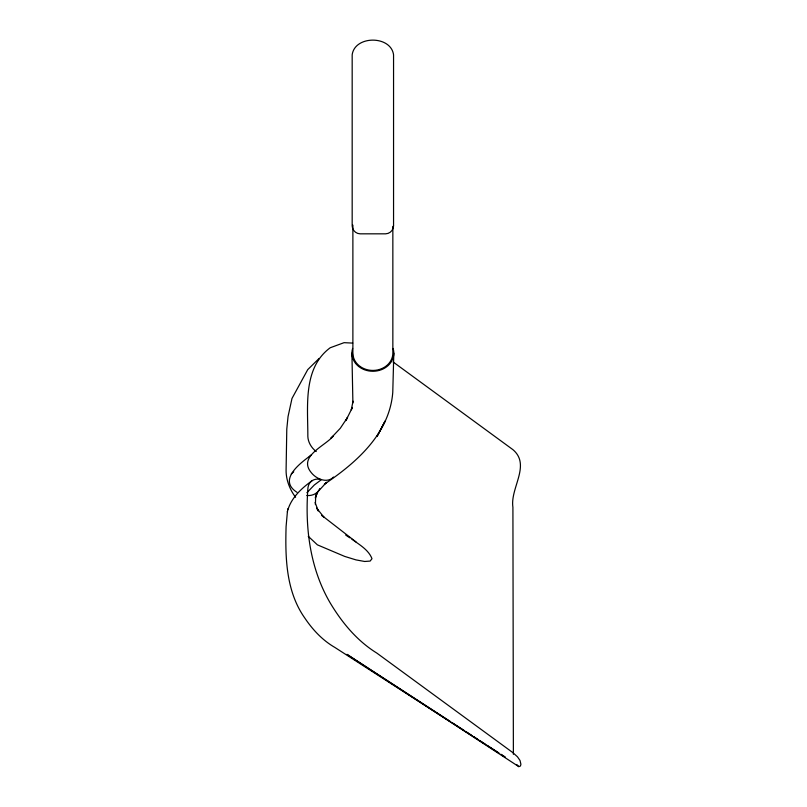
<?xml version="1.0" encoding="UTF-8"?>
<svg xmlns="http://www.w3.org/2000/svg" width="807" height="807" viewBox="0 0 807 807"><rect width="100%" height="100%" fill="white"/><g stroke="black" fill="none" stroke-linecap="round" stroke-linejoin="round"><path stroke-width="1.21" d="M352.901 402.915L351.913 353.123M393.816 353.123L392.767 392.323C389.589 433.561 356.492 462.623 324.353 484.23L326.613 482.273L318.261 491.322L315.497 496.123L317.101 493.248L315.355 498.08L315.719 495.912M287.433 511.396L286.092 526.537C285.153 557.849 286.051 591.561 304.864 618.142C312.733 629.803 322.538 640.314 334.804 647.396L498.776 752.981M315.719 496.043L315.386 504.567M287.353 511.85C290.48 498.544 301.162 488.568 311.895 480.851M287.766 509.429L287.897 508.703M353.032 401.19L351.267 409.825L352.145 408.049M352.73 343.096L344.075 342.672L330.204 347.756C302.696 368.133 307.921 406.435 307.84 436.305A16.261 11.994 50.9 0 0 316.253 451.537M352.457 407.394L345.84 420.659L347.545 417.421L340.282 428.295L330.84 438.292L333.23 436.133C324.696 446.321 297.511 456.469 311.472 472.882C316.435 479.035 327.178 483.706 333.533 477.038M309.242 456.863L311.472 454.916C300.386 463.016 277.487 479.812 296.966 492.31M319.814 488.528C317.857 493.652 311.976 496.093 306.771 495.488M306.892 492.704L314.327 484.987L321.388 479.651A16.261 11.994 50.9 0 0 307.84 489.254C305.016 528.393 310.1 568.612 330.204 602.95C342.047 622.722 357.057 640.849 376.839 653.095L512.909 752.669L517.479 756.815L520.001 760.446L520.908 764.219L520.454 766.014L518.8 766.64L346.929 654.356L450.286 721.458M319.128 358.429L307.729 369.626L291.993 398.446L288.049 416.543L286.788 429.082L286.092 470.209C285.991 479.842 289.804 489.647 295.604 497.294M291.256 473.991L293.738 471.782M500.895 754.343L505.132 757.067L500.905 754.333M452.394 722.83L463.995 730.365M466.103 731.737L471.379 735.157M473.487 736.529L477.704 739.262M479.812 740.634L485.088 744.054M487.196 745.426L498.797 752.961M345.729 535.102L349.835 537.835M351.892 539.197C359.337 544.664 368.496 549.718 371.997 558.686L370.141 561.077L364.683 561.48L356.008 559.897L344.7 556.416L317.393 544.846L308.224 536.272M393.08 361.95L512.909 449.65C531.208 465.114 509.974 487.983 512.909 507.26L513.383 754.283M356.008 541.931L321.731 515.36L324.051 517.388L316.677 508.117L318.261 510.962L315.133 502.519M518.8 766.64L516.742 764.542M392.848 226.394L392.848 353.123A19.983 17.31 0 0 1 375.467 370.282A19.983 17.31 0 0 1 353.557 357.602L352.881 353.123L352.881 225.133M393.1 348.432A20.952 18.137 0 0 1 372.864 371.27A20.952 18.137 0 0 1 352.629 348.432M393.554 225.889C393.473 230.146 389.902 233.737 385.645 233.828L360.083 233.828C355.826 233.737 352.255 230.146 352.175 225.889L352.175 54.795C354.787 35.246 390.941 35.246 393.554 54.805L393.554 225.889M385.02 421.234L377.03 436.506L385.02 421.234"/></g></svg>
